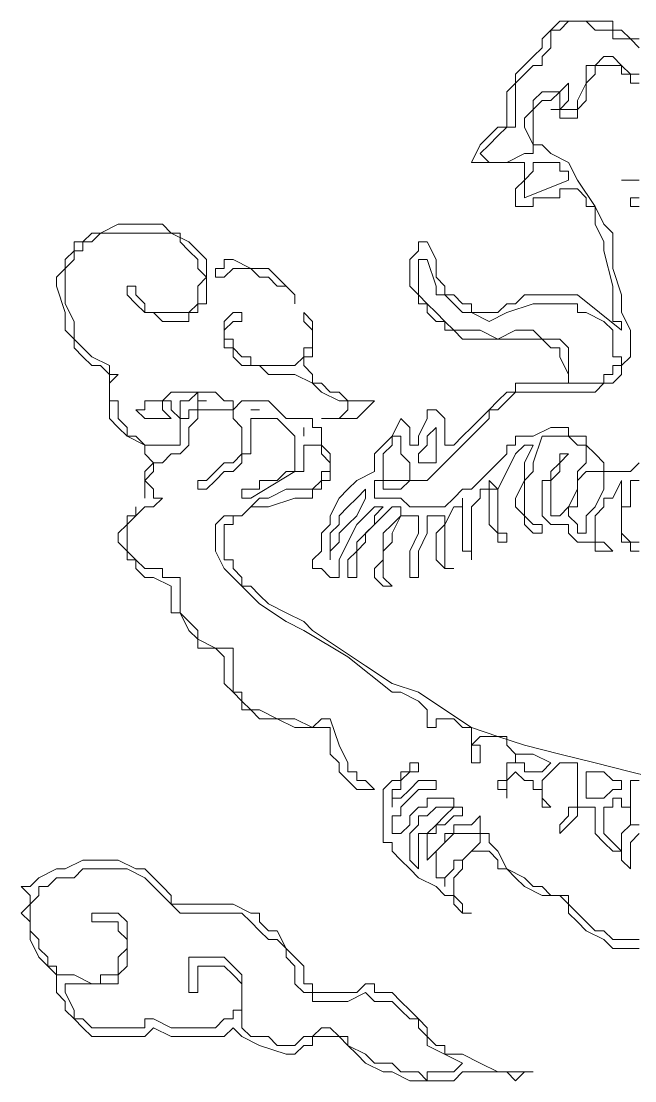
# Model space of a CAD drawing. Extents: x -66030 to 95157, y -13132 to 45879.
# Drawn here: x -16186.8 to -15915.3, y 14065.4 to 14534.1 of the extents above; entities that cross this region are included whole.
import ezdxf

# ---------------------------------------------------------------- set-up
doc = ezdxf.new("R2010")
doc.units = 0
doc.header["$LTSCALE"] = 100
doc.header["$MEASUREMENT"] = 0
doc.layers.get('0').update_dxf_attribs({"linetype": 'CONTINUOUS'})

msp = doc.modelspace()

# ---------------------------------------------------------------- linework, layer by layer
at = {"lineweight": 0}
for points in [[(-15913.37, 14299.72), (-15917.28, 14299.72), (-15917.28, 14303.63), (-15921.18, 14303.63), (-15921.18, 14303.63), (-15921.18, 14307.54), (-15921.18, 14307.54), (-15921.18, 14311.44), (-15921.18, 14319.25), (-15921.18, 14323.16), (-15921.18, 14327.07), (-15921.18, 14330.97), (-15925.09, 14323.16), (-15928.99, 14323.16), (-15928.99, 14319.25), (-15932.9, 14315.35), (-15932.9, 14311.44), (-15932.9, 14311.44), (-15932.9, 14307.54), (-15932.9, 14303.63), (-15928.99, 14303.63), (-15925.09, 14299.72), (-15925.09, 14299.72), (-15925.09, 14299.72), (-15928.99, 14299.72), (-15928.99, 14299.72), (-15932.9, 14299.72), (-15932.9, 14303.63), (-15936.81, 14303.63), (-15940.71, 14303.63), (-15940.71, 14303.63), (-15944.62, 14307.54), (-15944.62, 14307.54), (-15944.62, 14311.44), (-15948.52, 14311.44), (-15952.43, 14311.44), (-15956.33, 14315.35), (-15956.33, 14315.35), (-15956.33, 14315.35), (-15956.33, 14319.25), (-15956.33, 14323.16), (-15956.33, 14327.07), (-15956.33, 14330.97), (-15952.43, 14330.97), (-15952.43, 14334.88), (-15948.52, 14338.78), (-15948.52, 14342.69), (-15944.62, 14342.69), (-15944.62, 14342.69), (-15948.52, 14338.78), (-15948.52, 14334.88), (-15952.43, 14330.97), (-15952.43, 14327.07), (-15952.43, 14323.16), (-15952.43, 14319.25), (-15952.43, 14315.35), (-15952.43, 14315.35), (-15948.52, 14315.35), (-15948.52, 14315.35), (-15948.52, 14315.35), (-15944.62, 14319.25), (-15940.71, 14327.07), (-15940.71, 14334.88), (-15936.81, 14338.78), (-15936.81, 14338.78), (-15936.81, 14342.69), (-15936.81, 14346.6), (-15940.71, 14346.6), (-15940.71, 14346.6), (-15944.62, 14350.5), (-15944.62, 14350.5), (-15948.52, 14350.5), (-15948.52, 14350.5), (-15956.33, 14350.5), (-15960.24, 14338.78), (-15960.24, 14334.88), (-15964.15, 14330.97), (-15964.15, 14327.07), (-15964.15, 14319.25), (-15964.15, 14315.35), (-15960.24, 14311.44), (-15960.24, 14311.44), (-15960.24, 14311.44), (-15956.33, 14311.44), (-15956.33, 14307.54), (-15956.33, 14307.54), (-15960.24, 14307.54), (-15960.24, 14307.54), (-15964.15, 14311.44), (-15964.15, 14311.44), (-15964.15, 14315.35), (-15968.05, 14319.25), (-15968.05, 14323.16), (-15964.15, 14330.97), (-15964.15, 14334.88), (-15964.15, 14338.78), (-15960.24, 14346.6), (-15960.24, 14346.6), (-15964.15, 14346.6), (-15964.15, 14346.6), (-15968.05, 14342.69), (-15971.96, 14334.88), (-15975.86, 14327.07), (-15975.86, 14323.16), (-15975.86, 14319.25), (-15975.86, 14315.35), (-15975.86, 14307.54), (-15975.86, 14307.54), (-15971.96, 14307.54), (-15971.96, 14307.54), (-15971.96, 14303.63), (-15971.96, 14303.63), (-15971.96, 14303.63), (-15975.86, 14303.63), (-15975.86, 14307.54), (-15975.86, 14307.54), (-15979.77, 14311.44), (-15979.77, 14311.44), (-15979.77, 14315.35), (-15979.77, 14319.25), (-15979.77, 14327.07), (-15975.86, 14327.07), (-15979.77, 14330.97), (-15979.77, 14327.07), (-15983.68, 14327.07), (-15983.68, 14323.16), (-15987.58, 14319.25), (-15987.58, 14315.35), (-15987.58, 14311.44), (-15987.58, 14303.63), (-15987.58, 14303.63), (-15987.58, 14299.72), (-15987.58, 14299.72), (-15987.58, 14299.72), (-15987.58, 14295.82), (-15987.58, 14295.82), (-15987.58, 14299.72), (-15991.49, 14299.72), (-15991.49, 14299.72), (-15991.49, 14303.63), (-15991.49, 14307.54), (-15991.49, 14311.44), (-15991.49, 14315.35), (-15991.49, 14319.25), (-15991.49, 14319.25), (-15991.49, 14323.16), (-15991.49, 14323.16), (-15991.49, 14319.25), (-15995.39, 14319.25), (-15999.3, 14311.44), (-15999.3, 14311.44), (-15999.3, 14307.54), (-15999.3, 14303.63), (-15999.3, 14299.72), (-15999.3, 14295.82), (-15999.3, 14291.91), (-15995.39, 14291.91), (-15995.39, 14291.91), (-15995.39, 14291.91), (-15995.39, 14291.91), (-15995.39, 14291.91), (-15995.39, 14291.91), (-15999.3, 14291.91), (-15999.3, 14291.91), (-16003.21, 14295.82), (-16003.21, 14299.72), (-16003.21, 14307.54), (-15999.3, 14311.44), (-15999.3, 14315.35), (-15999.3, 14315.35), (-15999.3, 14315.35), (-16003.21, 14315.35), (-16003.21, 14315.35), (-16007.11, 14315.35), (-16007.11, 14307.54), (-16011.02, 14299.72), (-16011.02, 14295.82), (-16011.02, 14291.91), (-16011.02, 14291.91), (-16011.02, 14288.01), (-16014.92, 14288.01), (-16014.92, 14291.91), (-16014.92, 14291.91), (-16014.92, 14295.82), (-16014.92, 14299.72), (-16011.02, 14307.54), (-16011.02, 14311.44), (-16011.02, 14315.35), (-16011.02, 14315.35), (-16014.92, 14315.35), (-16014.92, 14315.35), (-16014.92, 14315.35), (-16018.83, 14315.35), (-16022.74, 14307.54), (-16022.74, 14303.63), (-16026.64, 14299.72), (-16026.64, 14295.82), (-16026.64, 14291.91), (-16026.64, 14288.01), (-16022.74, 14284.1), (-16026.64, 14284.1), (-16026.64, 14284.1), (-16026.64, 14284.1), (-16026.64, 14284.1), (-16026.64, 14284.1), (-16030.55, 14288.01), (-16030.55, 14291.91), (-16026.64, 14295.82), (-16026.64, 14299.72), (-16026.64, 14307.54), (-16022.74, 14311.44), (-16018.83, 14315.35), (-16018.83, 14319.25), (-16018.83, 14319.25), (-16022.74, 14319.25), (-16022.74, 14319.25), (-16026.64, 14315.35), (-16030.55, 14311.44), (-16034.45, 14307.54), (-16034.45, 14303.63), (-16038.36, 14299.72), (-16038.36, 14295.82), (-16038.36, 14291.91), (-16038.36, 14291.91), (-16038.36, 14288.01), (-16038.36, 14288.01), (-16038.36, 14288.01), (-16038.36, 14288.01), (-16038.36, 14288.01), (-16038.36, 14288.01), (-16042.27, 14288.01), (-16042.27, 14291.91), (-16042.27, 14291.91), (-16042.27, 14295.82), (-16038.36, 14299.72), (-16038.36, 14303.63), (-16030.55, 14311.44), (-16030.55, 14315.35), (-16026.64, 14319.25), (-16026.64, 14319.25), (-16026.64, 14319.25), (-16030.55, 14319.25), (-16030.55, 14319.25), (-16034.45, 14315.35), (-16038.36, 14311.44), (-16038.36, 14311.44), (-16042.27, 14303.63), (-16046.17, 14295.82), (-16046.17, 14291.91), (-16046.17, 14288.01), (-16050.08, 14288.01), (-16053.98, 14291.91), (-16053.98, 14291.91), (-16053.98, 14291.91), (-16057.89, 14291.91), (-16057.89, 14295.82), (-16053.98, 14299.72), (-16053.98, 14307.54), (-16050.08, 14311.44), (-16050.08, 14315.35), (-16046.17, 14323.16), (-16042.27, 14327.07), (-16038.36, 14330.97), (-16030.55, 14334.88), (-16030.55, 14338.78), (-16030.55, 14338.78), (-16030.55, 14342.69), (-16026.64, 14346.6), (-16022.74, 14350.5), (-16018.83, 14358.31), (-16018.83, 14358.31), (-16018.83, 14358.31), (-16014.92, 14354.41), (-16014.92, 14354.41), (-16014.92, 14354.41), (-16014.92, 14350.5), (-16014.92, 14346.6), (-16014.92, 14346.6), (-16011.02, 14346.6), (-16011.02, 14346.6), (-16011.02, 14350.5), (-16011.02, 14350.5), (-16007.11, 14358.31), (-16007.11, 14358.31), (-16007.11, 14362.22), (-16003.21, 14362.22), (-16003.21, 14362.22), (-16003.21, 14362.22), (-15999.3, 14358.31), (-15999.3, 14358.31), (-15999.3, 14354.41), (-15999.3, 14354.41), (-15999.3, 14350.5), (-15999.3, 14346.6), (-15995.39, 14346.6), (-15995.39, 14346.6), (-15991.49, 14350.5), (-15987.58, 14354.41), (-15979.77, 14362.22), (-15975.86, 14366.13), (-15971.96, 14370.03), (-15968.05, 14370.03), (-15968.05, 14373.94), (-15964.15, 14373.94), (-15956.33, 14373.94), (-15952.43, 14373.94), (-15948.52, 14373.94), (-15940.71, 14373.94), (-15936.81, 14373.94), (-15932.9, 14373.94), (-15928.99, 14373.94), (-15928.99, 14377.84), (-15925.09, 14377.84), (-15925.09, 14381.75), (-15921.18, 14381.75), (-15921.18, 14385.66), (-15921.18, 14385.66), (-15921.18, 14385.66), (-15925.09, 14385.66), (-15925.09, 14389.56), (-15925.09, 14389.56), (-15925.09, 14393.47), (-15925.09, 14397.37), (-15928.99, 14401.28), (-15936.81, 14405.18), (-15940.71, 14405.18), (-15940.71, 14409.09), (-15948.52, 14409.09), (-15952.43, 14409.09), (-15956.33, 14409.09), (-15960.24, 14409.09), (-15971.96, 14405.18), (-15979.77, 14401.28), (-15987.58, 14405.18), (-15991.49, 14405.18), (-15995.39, 14409.09), (-15995.39, 14409.09), (-15999.3, 14413), (-16003.21, 14413), (-16003.21, 14416.9), (-16007.11, 14428.62), (-16007.11, 14428.62), (-16011.02, 14428.62), (-16011.02, 14428.62), (-16011.02, 14424.71), (-16011.02, 14420.81), (-16011.02, 14416.9), (-16011.02, 14413), (-16007.11, 14409.09), (-16003.21, 14405.18), (-16003.21, 14405.18), (-15999.3, 14401.28), (-15995.39, 14397.37), (-15991.49, 14397.37), (-15987.58, 14397.37), (-15983.68, 14397.37), (-15975.86, 14393.47), (-15968.05, 14397.37), (-15960.24, 14397.37), (-15956.33, 14393.47), (-15952.43, 14393.47), (-15948.52, 14393.47), (-15948.52, 14393.47), (-15944.62, 14389.56), (-15944.62, 14389.56), (-15944.62, 14385.66), (-15944.62, 14381.75), (-15944.62, 14377.84), (-15944.62, 14373.94), (-15944.62, 14373.94), (-15944.62, 14377.84), (-15944.62, 14377.84), (-15948.52, 14385.66), (-15948.52, 14385.66), (-15948.52, 14389.56), (-15952.43, 14389.56), (-15956.33, 14393.47), (-15960.24, 14393.47), (-15964.15, 14393.47), (-15968.05, 14393.47), (-15975.86, 14393.47), (-15979.77, 14393.47), (-15983.68, 14393.47), (-15991.49, 14393.47), (-15991.49, 14393.47), (-15995.39, 14397.37), (-15999.3, 14397.37), (-15999.3, 14401.28), (-16003.21, 14401.28), (-16007.11, 14405.18), (-16007.11, 14409.09), (-16011.02, 14409.09), (-16011.02, 14413), (-16014.92, 14416.9), (-16014.92, 14420.81), (-16014.92, 14428.62), (-16011.02, 14432.53), (-16011.02, 14436.43), (-16007.11, 14436.43), (-16007.11, 14436.43), (-16007.11, 14436.43), (-16007.11, 14436.43), (-16003.21, 14428.62), (-16003.21, 14424.71), (-16003.21, 14420.81), (-15999.3, 14416.9), (-15999.3, 14413), (-15995.39, 14413), (-15995.39, 14413), (-15991.49, 14409.09), (-15987.58, 14409.09), (-15987.58, 14405.18), (-15983.68, 14405.18), (-15979.77, 14405.18), (-15979.77, 14405.18), (-15975.86, 14405.18), (-15971.96, 14409.09), (-15968.05, 14409.09), (-15968.05, 14409.09), (-15964.15, 14413), (-15960.24, 14413), (-15956.33, 14413), (-15948.52, 14413), (-15940.71, 14413), (-15921.18, 14397.37), (-15921.18, 14397.37), (-15921.18, 14397.37), (-15921.18, 14401.28), (-15921.18, 14401.28), (-15925.09, 14401.28), (-15925.09, 14405.18), (-15925.09, 14405.18), (-15925.09, 14413), (-15925.09, 14416.9), (-15928.99, 14432.53), (-15928.99, 14436.43), (-15932.9, 14444.24), (-15932.9, 14452.06), (-15936.81, 14452.06), (-15936.81, 14455.96), (-15940.71, 14459.87), (-15940.71, 14459.87), (-15944.62, 14459.87), (-15944.62, 14459.87), (-15948.52, 14459.87), (-15948.52, 14455.96), (-15952.43, 14455.96), (-15956.33, 14455.96), (-15960.24, 14455.96), (-15960.24, 14452.06), (-15964.15, 14452.06), (-15964.15, 14452.06), (-15968.05, 14452.06), (-15968.05, 14455.96), (-15968.05, 14459.87), (-15964.15, 14463.77), (-15964.15, 14467.68), (-15964.15, 14471.59), (-15968.05, 14471.59), (-15968.05, 14471.59), (-15971.96, 14471.59), (-15975.86, 14471.59), (-15979.77, 14471.59), (-15983.68, 14471.59), (-15983.68, 14471.59), (-15987.58, 14471.59), (-15987.58, 14471.59), (-15983.68, 14479.4), (-15979.77, 14483.3), (-15979.77, 14483.3), (-15975.86, 14487.21), (-15971.96, 14487.21), (-15971.96, 14491.12), (-15971.96, 14495.02), (-15971.96, 14502.83), (-15971.96, 14502.83), (-15968.05, 14506.74), (-15968.05, 14510.65), (-15968.05, 14510.65), (-15960.24, 14518.46), (-15956.33, 14522.36), (-15956.33, 14526.27), (-15952.43, 14530.18), (-15952.43, 14530.18), (-15948.52, 14534.08), (-15948.52, 14534.08), (-15944.62, 14534.08), (-15940.71, 14534.08), (-15940.71, 14534.08), (-15936.81, 14534.08), (-15932.9, 14534.08), (-15928.99, 14534.08), (-15925.09, 14534.08), (-15925.09, 14530.18), (-15921.18, 14530.18), (-15921.18, 14530.18), (-15917.28, 14526.27), (-15913.37, 14526.27)], [(-15913.37, 14522.36), (-15917.28, 14526.27), (-15917.28, 14526.27), (-15921.18, 14526.27), (-15925.09, 14526.27), (-15925.09, 14530.18), (-15932.9, 14530.18), (-15936.81, 14534.08), (-15940.71, 14534.08), (-15940.71, 14534.08), (-15944.62, 14534.08), (-15944.62, 14534.08), (-15948.52, 14530.18), (-15948.52, 14530.18), (-15952.43, 14530.18), (-15952.43, 14526.27), (-15952.43, 14522.36), (-15956.33, 14518.46), (-15956.33, 14518.46), (-15956.33, 14514.55), (-15960.24, 14514.55), (-15964.15, 14510.65), (-15968.05, 14506.74), (-15968.05, 14506.74), (-15968.05, 14506.74), (-15968.05, 14502.83), (-15968.05, 14498.93), (-15968.05, 14495.02), (-15968.05, 14495.02), (-15968.05, 14491.12), (-15968.05, 14491.12), (-15968.05, 14491.12), (-15968.05, 14487.21), (-15968.05, 14487.21), (-15971.96, 14487.21), (-15975.86, 14483.3), (-15979.77, 14479.4), (-15979.77, 14479.4), (-15983.68, 14475.49), (-15979.77, 14471.59), (-15971.96, 14471.59), (-15964.15, 14475.49), (-15964.15, 14475.49), (-15960.24, 14475.49), (-15960.24, 14479.4), (-15964.15, 14487.21), (-15964.15, 14487.21), (-15964.15, 14491.12), (-15964.15, 14491.12), (-15960.24, 14495.02), (-15960.24, 14498.93), (-15960.24, 14498.93), (-15956.33, 14502.83), (-15952.43, 14502.83), (-15952.43, 14502.83), (-15948.52, 14502.83), (-15944.62, 14506.74), (-15944.62, 14506.74), (-15944.62, 14502.83), (-15944.62, 14502.83), (-15944.62, 14502.83), (-15944.62, 14498.93), (-15944.62, 14498.93), (-15948.52, 14495.02), (-15948.52, 14495.02), (-15948.52, 14495.02), (-15948.52, 14495.02), (-15944.62, 14495.02), (-15944.62, 14495.02), (-15940.71, 14495.02), (-15940.71, 14498.93), (-15936.81, 14506.74), (-15936.81, 14510.65), (-15936.81, 14514.55), (-15932.9, 14514.55), (-15932.9, 14514.55), (-15932.9, 14514.55), (-15928.99, 14518.46), (-15925.09, 14518.46), (-15925.09, 14518.46), (-15921.18, 14514.55), (-15921.18, 14514.55), (-15917.28, 14510.65), (-15913.37, 14510.65)], [(-15913.37, 14506.74), (-15917.28, 14506.74), (-15917.28, 14510.65), (-15921.18, 14510.65), (-15921.18, 14514.55), (-15925.09, 14514.55), (-15925.09, 14514.55), (-15928.99, 14514.55), (-15928.99, 14514.55), (-15932.9, 14514.55), (-15932.9, 14510.65), (-15932.9, 14510.65), (-15936.81, 14506.74), (-15936.81, 14502.83), (-15936.81, 14502.83), (-15936.81, 14498.93), (-15940.71, 14495.02), (-15940.71, 14495.02), (-15940.71, 14491.12), (-15944.62, 14491.12), (-15944.62, 14491.12), (-15948.52, 14491.12), (-15948.52, 14491.12), (-15948.52, 14491.12), (-15948.52, 14495.02), (-15952.43, 14495.02), (-15948.52, 14495.02), (-15948.52, 14498.93), (-15948.52, 14498.93), (-15948.52, 14498.93), (-15948.52, 14502.83), (-15952.43, 14498.93), (-15952.43, 14498.93), (-15956.33, 14498.93), (-15956.33, 14498.93), (-15960.24, 14495.02), (-15960.24, 14491.12), (-15960.24, 14487.21), (-15960.24, 14483.3), (-15960.24, 14479.4), (-15956.33, 14479.4), (-15952.43, 14475.49), (-15952.43, 14475.49), (-15944.62, 14471.59), (-15940.71, 14463.77), (-15932.9, 14452.06), (-15928.99, 14444.24), (-15925.09, 14440.34), (-15925.09, 14436.43), (-15925.09, 14424.71), (-15921.18, 14413), (-15921.18, 14409.09), (-15921.18, 14405.18), (-15917.28, 14397.37), (-15917.28, 14393.47), (-15917.28, 14389.56), (-15917.28, 14385.66), (-15917.28, 14385.66), (-15921.18, 14381.75), (-15921.18, 14377.84), (-15925.09, 14373.94), (-15928.99, 14373.94), (-15932.9, 14370.03), (-15936.81, 14370.03), (-15940.71, 14370.03), (-15944.62, 14370.03), (-15948.52, 14370.03), (-15952.43, 14370.03), (-15956.33, 14370.03), (-15964.15, 14370.03), (-15968.05, 14370.03), (-15971.96, 14366.13), (-15975.86, 14362.22), (-15979.77, 14362.22), (-15979.77, 14358.31), (-15995.39, 14342.69), (-15995.39, 14342.69), (-15999.3, 14338.78), (-16003.21, 14334.88), (-16007.11, 14330.97), (-16011.02, 14330.97), (-16014.92, 14330.97), (-16018.83, 14327.07), (-16026.64, 14327.07), (-16026.64, 14327.07), (-16026.64, 14330.97), (-16030.55, 14330.97), (-16030.55, 14327.07), (-16030.55, 14327.07), (-16030.55, 14327.07), (-16030.55, 14323.16), (-16022.74, 14323.16), (-16018.83, 14323.16), (-16014.92, 14319.25), (-16011.02, 14319.25), (-16003.21, 14319.25), (-15999.3, 14319.25), (-15995.39, 14323.16), (-15995.39, 14323.16), (-15991.49, 14327.07), (-15987.58, 14327.07), (-15987.58, 14327.07), (-15983.68, 14330.97), (-15983.68, 14330.97), (-15979.77, 14334.88), (-15975.86, 14338.78), (-15971.96, 14342.69), (-15971.96, 14346.6), (-15968.05, 14346.6), (-15968.05, 14350.5), (-15964.15, 14350.5), (-15964.15, 14350.5), (-15960.24, 14350.5), (-15952.43, 14354.41), (-15948.52, 14354.41), (-15944.62, 14354.41), (-15944.62, 14350.5), (-15940.71, 14350.5), (-15936.81, 14350.5), (-15936.81, 14350.5), (-15936.81, 14346.6), (-15932.9, 14342.69), (-15928.99, 14338.78), (-15928.99, 14334.88), (-15925.09, 14334.88), (-15925.09, 14334.88), (-15925.09, 14334.88), (-15921.18, 14334.88), (-15921.18, 14334.88), (-15917.28, 14334.88), (-15917.28, 14334.88), (-15913.37, 14338.78)], [(-15913.37, 14463.77), (-15917.28, 14463.77), (-15917.28, 14463.77), (-15921.18, 14463.77), (-15921.18, 14463.77), (-15917.28, 14463.77), (-15917.28, 14463.77), (-15917.28, 14463.77), (-15913.37, 14463.77)], [(-15913.37, 14452.06), (-15917.28, 14452.06), (-15917.28, 14455.96), (-15913.37, 14455.96)], [(-16132.1, 14323.16), (-16132.1, 14323.16), (-16132.1, 14323.16), (-16132.1, 14327.07), (-16132.1, 14330.97), (-16132.1, 14334.88), (-16128.2, 14338.78), (-16128.2, 14338.78), (-16132.1, 14342.69), (-16132.1, 14346.6), (-16139.92, 14350.5), (-16139.92, 14350.5), (-16143.82, 14354.41), (-16147.73, 14358.31), (-16147.73, 14362.22), (-16147.73, 14377.84), (-16151.63, 14381.75), (-16155.54, 14381.75), (-16155.54, 14381.75), (-16159.45, 14385.66), (-16159.45, 14385.66), (-16163.35, 14389.56), (-16163.35, 14393.47), (-16167.26, 14397.37), (-16167.26, 14405.18), (-16171.16, 14416.9), (-16171.16, 14420.81), (-16167.26, 14424.71), (-16167.26, 14428.62), (-16163.35, 14432.53), (-16163.35, 14436.43), (-16159.45, 14436.43), (-16155.54, 14440.34), (-16151.63, 14440.34), (-16143.82, 14444.24), (-16139.92, 14444.24), (-16136.01, 14444.24), (-16128.2, 14444.24), (-16124.29, 14444.24), (-16120.39, 14440.34), (-16112.57, 14436.43), (-16112.57, 14436.43), (-16108.67, 14432.53), (-16108.67, 14432.53), (-16104.76, 14428.62), (-16104.76, 14424.71), (-16104.76, 14420.81), (-16104.76, 14420.81), (-16104.76, 14416.9), (-16104.76, 14413), (-16104.76, 14409.09), (-16108.67, 14409.09), (-16108.67, 14405.18), (-16112.57, 14405.18), (-16112.57, 14401.28), (-16112.57, 14401.28), (-16116.48, 14401.28), (-16120.39, 14401.28), (-16120.39, 14401.28), (-16124.29, 14401.28), (-16124.29, 14401.28), (-16128.2, 14405.18), (-16132.1, 14405.18), (-16136.01, 14409.09), (-16136.01, 14409.09), (-16139.92, 14413), (-16139.92, 14416.9), (-16136.01, 14416.9), (-16136.01, 14416.9), (-16136.01, 14416.9), (-16136.01, 14416.9), (-16136.01, 14416.9), (-16136.01, 14416.9), (-16136.01, 14413), (-16136.01, 14413), (-16132.1, 14409.09), (-16132.1, 14409.09), (-16132.1, 14405.18), (-16128.2, 14405.18), (-16124.29, 14405.18), (-16120.39, 14405.18), (-16116.48, 14405.18), (-16112.57, 14405.18), (-16112.57, 14405.18), (-16108.67, 14409.09), (-16108.67, 14409.09), (-16108.67, 14413), (-16108.67, 14416.9), (-16104.76, 14420.81), (-16108.67, 14424.71), (-16108.67, 14428.62), (-16108.67, 14428.62), (-16112.57, 14432.53), (-16116.48, 14436.43), (-16116.48, 14440.34), (-16124.29, 14440.34), (-16128.2, 14440.34), (-16136.01, 14440.34), (-16139.92, 14440.34), (-16147.73, 14440.34), (-16151.63, 14440.34), (-16155.54, 14436.43), (-16159.45, 14436.43), (-16159.45, 14432.53), (-16163.35, 14432.53), (-16163.35, 14428.62), (-16167.26, 14424.71), (-16167.26, 14420.81), (-16167.26, 14413), (-16167.26, 14409.09), (-16163.35, 14401.28), (-16163.35, 14393.47), (-16159.45, 14389.56), (-16155.54, 14385.66), (-16155.54, 14385.66), (-16147.73, 14381.75), (-16147.73, 14381.75), (-16147.73, 14377.84), (-16143.82, 14377.84), (-16147.73, 14373.94), (-16147.73, 14370.03), (-16147.73, 14366.13), (-16143.82, 14366.13), (-16143.82, 14362.22), (-16143.82, 14358.31), (-16139.92, 14354.41), (-16139.92, 14350.5), (-16136.01, 14350.5), (-16132.1, 14346.6), (-16128.2, 14346.6), (-16128.2, 14346.6), (-16128.2, 14346.6), (-16124.29, 14346.6), (-16124.29, 14346.6), (-16120.39, 14346.6), (-16120.39, 14346.6), (-16116.48, 14346.6), (-16116.48, 14346.6), (-16116.48, 14350.5), (-16116.48, 14350.5), (-16116.48, 14350.5), (-16116.48, 14354.41), (-16116.48, 14358.31), (-16112.57, 14358.31), (-16112.57, 14362.22), (-16108.67, 14362.22), (-16108.67, 14366.13), (-16104.76, 14366.13), (-16104.76, 14366.13), (-16108.67, 14366.13), (-16108.67, 14370.03), (-16112.57, 14366.13), (-16112.57, 14366.13), (-16116.48, 14366.13), (-16116.48, 14366.13), (-16116.48, 14362.22), (-16116.48, 14358.31), (-16116.48, 14358.31), (-16116.48, 14358.31), (-16116.48, 14358.31), (-16120.39, 14362.22), (-16120.39, 14366.13), (-16120.39, 14366.13), (-16124.29, 14366.13), (-16124.29, 14362.22), (-16124.29, 14362.22), (-16124.29, 14362.22), (-16120.39, 14358.31), (-16120.39, 14358.31), (-16120.39, 14358.31), (-16128.2, 14358.31), (-16132.1, 14358.31), (-16136.01, 14362.22), (-16132.1, 14362.22), (-16132.1, 14366.13), (-16132.1, 14366.13), (-16128.2, 14366.13), (-16124.29, 14366.13), (-16120.39, 14370.03), (-16116.48, 14370.03), (-16112.57, 14370.03), (-16108.67, 14370.03), (-16104.76, 14370.03), (-16100.86, 14370.03), (-16100.86, 14370.03), (-16096.95, 14366.13), (-16093.04, 14366.13), (-16093.04, 14362.22), (-16089.14, 14366.13), (-16085.23, 14366.13), (-16085.23, 14366.13), (-16081.33, 14366.13), (-16081.33, 14366.13), (-16077.42, 14366.13), (-16069.61, 14358.31), (-16065.7, 14358.31), (-16061.8, 14358.31), (-16061.8, 14358.31), (-16057.89, 14358.31), (-16057.89, 14354.41), (-16053.98, 14354.41), (-16053.98, 14350.5), (-16053.98, 14350.5), (-16053.98, 14346.6), (-16050.08, 14342.69), (-16050.08, 14342.69), (-16050.08, 14338.78), (-16050.08, 14334.88), (-16050.08, 14334.88), (-16050.08, 14330.97), (-16053.98, 14330.97), (-16053.98, 14327.07), (-16057.89, 14327.07), (-16057.89, 14323.16), (-16061.8, 14323.16), (-16065.7, 14323.16), (-16077.42, 14319.25), (-16085.23, 14319.25), (-16085.23, 14319.25), (-16089.14, 14315.35), (-16089.14, 14315.35), (-16093.04, 14315.35), (-16093.04, 14311.44), (-16096.95, 14311.44), (-16096.95, 14307.54), (-16096.95, 14307.54), (-16096.95, 14303.63), (-16096.95, 14299.72), (-16096.95, 14295.82), (-16093.04, 14295.82), (-16093.04, 14291.91), (-16089.14, 14288.01), (-16089.14, 14284.1), (-16085.23, 14284.1), (-16081.33, 14280.19), (-16077.42, 14276.29), (-16069.61, 14272.38), (-16061.8, 14268.48), (-16057.89, 14264.57), (-16034.45, 14248.95), (-16022.74, 14241.13), (-16011.02, 14237.23), (-15999.3, 14229.42), (-15987.58, 14221.6), (-15975.86, 14217.7), (-15964.15, 14213.79), (-15948.52, 14209.89), (-15932.9, 14205.98), (-15917.28, 14202.07), (-15901.65, 14198.17)], [(-15913.37, 14174.73), (-15917.28, 14170.83), (-15917.28, 14170.83), (-15917.28, 14170.83), (-15917.28, 14166.92), (-15917.28, 14163.01), (-15917.28, 14163.01), (-15917.28, 14159.11), (-15921.18, 14163.01), (-15921.18, 14163.01), (-15921.18, 14166.92), (-15921.18, 14166.92), (-15921.18, 14170.83), (-15921.18, 14174.73), (-15917.28, 14178.64), (-15917.28, 14182.54), (-15917.28, 14182.54), (-15917.28, 14186.45), (-15921.18, 14186.45), (-15921.18, 14190.36), (-15925.09, 14190.36), (-15925.09, 14190.36), (-15925.09, 14186.45), (-15928.99, 14186.45), (-15928.99, 14182.54), (-15928.99, 14182.54), (-15928.99, 14178.64), (-15928.99, 14178.64), (-15928.99, 14174.73), (-15928.99, 14174.73), (-15925.09, 14170.83), (-15921.18, 14166.92), (-15925.09, 14166.92), (-15925.09, 14166.92), (-15928.99, 14170.83), (-15928.99, 14170.83), (-15932.9, 14174.73), (-15932.9, 14178.64), (-15932.9, 14178.64), (-15932.9, 14182.54), (-15932.9, 14182.54), (-15932.9, 14186.45), (-15932.9, 14186.45), (-15936.81, 14186.45), (-15936.81, 14186.45), (-15940.71, 14186.45), (-15940.71, 14182.54), (-15940.71, 14182.54), (-15944.62, 14178.64), (-15948.52, 14174.73), (-15948.52, 14174.73), (-15948.52, 14174.73), (-15948.52, 14178.64), (-15948.52, 14178.64), (-15944.62, 14182.54), (-15944.62, 14186.45), (-15940.71, 14186.45), (-15940.71, 14190.36), (-15940.71, 14194.26), (-15940.71, 14194.26), (-15940.71, 14198.17), (-15940.71, 14202.07), (-15940.71, 14202.07), (-15940.71, 14202.07), (-15940.71, 14205.98), (-15944.62, 14205.98), (-15944.62, 14205.98), (-15948.52, 14205.98), (-15948.52, 14205.98), (-15952.43, 14202.07), (-15952.43, 14202.07), (-15956.33, 14198.17), (-15956.33, 14194.26), (-15956.33, 14194.26), (-15956.33, 14190.36), (-15952.43, 14186.45), (-15952.43, 14186.45), (-15952.43, 14186.45), (-15952.43, 14186.45), (-15952.43, 14186.45), (-15952.43, 14186.45), (-15956.33, 14186.45), (-15956.33, 14186.45), (-15956.33, 14190.36), (-15956.33, 14194.26), (-15960.24, 14194.26), (-15960.24, 14198.17), (-15960.24, 14198.17), (-15964.15, 14198.17), (-15968.05, 14202.07), (-15968.05, 14202.07), (-15968.05, 14202.07), (-15971.96, 14198.17), (-15971.96, 14198.17), (-15971.96, 14198.17), (-15971.96, 14190.36), (-15971.96, 14194.26), (-15975.86, 14194.26), (-15975.86, 14194.26), (-15975.86, 14198.17), (-15971.96, 14198.17), (-15971.96, 14202.07), (-15971.96, 14205.98), (-15968.05, 14205.98), (-15968.05, 14209.89), (-15968.05, 14209.89), (-15971.96, 14213.79), (-15971.96, 14213.79), (-15971.96, 14213.79), (-15971.96, 14217.7), (-15975.86, 14217.7), (-15979.77, 14217.7), (-15983.68, 14217.7), (-15983.68, 14217.7), (-15983.68, 14217.7), (-15983.68, 14217.7), (-15987.58, 14213.79), (-15983.68, 14213.79), (-15983.68, 14209.89), (-15983.68, 14205.98), (-15983.68, 14205.98), (-15987.58, 14205.98), (-15987.58, 14209.89), (-15987.58, 14209.89), (-15987.58, 14209.89), (-15987.58, 14221.6), (-15991.49, 14221.6), (-15995.39, 14225.51), (-15999.3, 14225.51), (-16003.21, 14225.51), (-16003.21, 14225.51), (-16003.21, 14225.51), (-16003.21, 14221.6), (-16003.21, 14221.6), (-16003.21, 14221.6), (-16003.21, 14221.6), (-16007.11, 14221.6), (-16007.11, 14221.6), (-16007.11, 14225.51), (-16007.11, 14225.51), (-16007.11, 14229.42), (-16007.11, 14229.42), (-16011.02, 14233.32), (-16011.02, 14233.32), (-16018.83, 14237.23), (-16022.74, 14237.23), (-16022.74, 14237.23), (-16042.27, 14252.85), (-16061.8, 14264.57), (-16069.61, 14268.48), (-16081.33, 14276.29), (-16089.14, 14284.1), (-16093.04, 14288.01), (-16096.95, 14291.91), (-16100.86, 14299.72), (-16100.86, 14303.63), (-16100.86, 14307.54), (-16100.86, 14307.54), (-16100.86, 14311.44), (-16096.95, 14315.35), (-16089.14, 14315.35), (-16085.23, 14319.25), (-16081.33, 14323.16), (-16077.42, 14323.16), (-16069.61, 14327.07), (-16065.7, 14327.07), (-16061.8, 14327.07), (-16057.89, 14327.07), (-16053.98, 14330.97), (-16053.98, 14334.88), (-16050.08, 14334.88), (-16050.08, 14338.78), (-16050.08, 14338.78), (-16053.98, 14342.69), (-16053.98, 14346.6), (-16053.98, 14346.6), (-16057.89, 14346.6), (-16061.8, 14346.6), (-16061.8, 14346.6), (-16061.8, 14346.6), (-16061.8, 14342.69), (-16061.8, 14342.69), (-16061.8, 14338.78), (-16061.8, 14334.88), (-16065.7, 14334.88), (-16065.7, 14334.88), (-16065.7, 14334.88), (-16085.23, 14323.16), (-16085.23, 14323.16), (-16089.14, 14323.16), (-16089.14, 14327.07), (-16085.23, 14327.07), (-16085.23, 14327.07), (-16081.33, 14327.07), (-16081.33, 14330.97), (-16073.51, 14330.97), (-16069.61, 14334.88), (-16069.61, 14334.88), (-16065.7, 14334.88), (-16065.7, 14338.78), (-16065.7, 14338.78), (-16065.7, 14342.69), (-16065.7, 14342.69), (-16065.7, 14350.5), (-16069.61, 14354.41), (-16069.61, 14354.41), (-16069.61, 14354.41), (-16073.51, 14358.31), (-16077.42, 14358.31), (-16081.33, 14358.31), (-16085.23, 14358.31), (-16085.23, 14354.41), (-16085.23, 14354.41), (-16085.23, 14350.5), (-16085.23, 14346.6), (-16085.23, 14346.6), (-16085.23, 14342.69), (-16089.14, 14342.69), (-16089.14, 14338.78), (-16093.04, 14334.88), (-16096.95, 14334.88), (-16100.86, 14330.97), (-16104.76, 14327.07), (-16104.76, 14327.07), (-16108.67, 14327.07), (-16108.67, 14327.07), (-16108.67, 14330.97), (-16108.67, 14330.97), (-16104.76, 14330.97), (-16100.86, 14334.88), (-16096.95, 14338.78), (-16093.04, 14338.78), (-16089.14, 14342.69), (-16089.14, 14346.6), (-16089.14, 14346.6), (-16089.14, 14350.5), (-16089.14, 14354.41), (-16093.04, 14358.31), (-16093.04, 14362.22), (-16096.95, 14362.22), (-16096.95, 14362.22), (-16100.86, 14362.22), (-16104.76, 14362.22), (-16104.76, 14362.22), (-16108.67, 14362.22), (-16108.67, 14358.31), (-16108.67, 14358.31), (-16112.57, 14354.41), (-16112.57, 14354.41), (-16112.57, 14350.5), (-16112.57, 14350.5), (-16112.57, 14346.6), (-16112.57, 14346.6), (-16116.48, 14342.69), (-16116.48, 14342.69), (-16120.39, 14342.69), (-16124.29, 14338.78), (-16128.2, 14338.78), (-16128.2, 14334.88), (-16128.2, 14334.88), (-16132.1, 14330.97), (-16132.1, 14330.97), (-16128.2, 14327.07), (-16128.2, 14323.16), (-16124.29, 14323.16), (-16124.29, 14323.16), (-16128.2, 14319.25), (-16128.2, 14319.25), (-16128.2, 14319.25), (-16132.1, 14319.25), (-16132.1, 14319.25), (-16132.1, 14319.25), (-16136.01, 14315.35), (-16136.01, 14315.35), (-16139.92, 14311.44), (-16139.92, 14303.63), (-16139.92, 14303.63), (-16139.92, 14299.72), (-16136.01, 14295.82), (-16136.01, 14295.82), (-16132.1, 14291.91), (-16128.2, 14291.91), (-16124.29, 14291.91), (-16124.29, 14288.01), (-16120.39, 14288.01), (-16120.39, 14288.01), (-16116.48, 14288.01), (-16116.48, 14288.01), (-16116.48, 14284.1), (-16116.48, 14280.19), (-16116.48, 14280.19), (-16116.48, 14280.19), (-16116.48, 14276.29), (-16116.48, 14272.38), (-16116.48, 14272.38), (-16112.57, 14268.48), (-16108.67, 14264.57), (-16108.67, 14260.66), (-16100.86, 14256.76), (-16100.86, 14256.76), (-16096.95, 14256.76), (-16093.04, 14256.76), (-16093.04, 14252.85), (-16093.04, 14248.95), (-16093.04, 14245.04), (-16093.04, 14245.04), (-16093.04, 14241.13), (-16093.04, 14237.23), (-16089.14, 14237.23), (-16089.14, 14233.32), (-16085.23, 14229.42), (-16081.33, 14229.42), (-16073.51, 14225.51), (-16069.61, 14225.51), (-16065.7, 14225.51), (-16057.89, 14221.6), (-16053.98, 14225.51), (-16050.08, 14225.51), (-16046.17, 14213.79), (-16042.27, 14205.98), (-16042.27, 14202.07), (-16038.36, 14202.07), (-16038.36, 14198.17), (-16034.45, 14198.17), (-16030.55, 14194.26), (-16030.55, 14194.26), (-16030.55, 14194.26), (-16030.55, 14194.26), (-16034.45, 14194.26), (-16034.45, 14194.26), (-16038.36, 14194.26), (-16042.27, 14198.17), (-16046.17, 14202.07), (-16046.17, 14205.98), (-16050.08, 14209.89), (-16050.08, 14213.79), (-16050.08, 14217.7), (-16050.08, 14221.6), (-16053.98, 14221.6), (-16053.98, 14221.6), (-16057.89, 14221.6), (-16061.8, 14221.6), (-16065.7, 14221.6), (-16073.51, 14225.51), (-16081.33, 14225.51), (-16085.23, 14229.42), (-16089.14, 14229.42), (-16089.14, 14233.32), (-16093.04, 14237.23), (-16096.95, 14241.13), (-16096.95, 14241.13), (-16096.95, 14245.04), (-16096.95, 14248.95), (-16096.95, 14248.95), (-16096.95, 14252.85), (-16096.95, 14252.85), (-16096.95, 14252.85), (-16100.86, 14256.76), (-16104.76, 14256.76), (-16108.67, 14256.76), (-16108.67, 14260.66), (-16112.57, 14264.57), (-16112.57, 14264.57), (-16116.48, 14272.38), (-16120.39, 14272.38), (-16120.39, 14272.38), (-16120.39, 14276.29), (-16120.39, 14284.1), (-16120.39, 14284.1), (-16120.39, 14284.1), (-16128.2, 14288.01), (-16132.1, 14288.01), (-16136.01, 14291.91), (-16136.01, 14295.82), (-16139.92, 14295.82), (-16139.92, 14299.72), (-16143.82, 14303.63), (-16143.82, 14307.54), (-16139.92, 14311.44), (-16139.92, 14311.44), (-16139.92, 14315.35), (-16139.92, 14315.35), (-16136.01, 14315.35), (-16136.01, 14319.25), (-16136.01, 14319.25)], [(-15913.37, 14330.97), (-15917.28, 14330.97), (-15917.28, 14330.97), (-15917.28, 14330.97), (-15917.28, 14327.07), (-15917.28, 14327.07), (-15917.28, 14323.16), (-15917.28, 14319.25), (-15921.18, 14319.25), (-15921.18, 14315.35), (-15921.18, 14311.44), (-15921.18, 14307.54), (-15921.18, 14307.54), (-15917.28, 14303.63), (-15917.28, 14303.63), (-15913.37, 14303.63)], [(-15913.37, 14123.96), (-15921.18, 14123.96), (-15925.09, 14123.96), (-15928.99, 14127.86), (-15936.81, 14131.77), (-15940.71, 14135.67), (-15944.62, 14139.58), (-15944.62, 14143.49), (-15944.62, 14143.49), (-15948.52, 14147.39), (-15948.52, 14147.39), (-15956.33, 14147.39), (-15956.33, 14147.39), (-15956.33, 14147.39), (-15964.15, 14151.3), (-15968.05, 14155.2), (-15971.96, 14159.11), (-15975.86, 14159.11), (-15975.86, 14163.01), (-15979.77, 14166.92), (-15979.77, 14166.92), (-15983.68, 14166.92), (-15987.58, 14166.92), (-15991.49, 14163.01), (-15991.49, 14159.11), (-15995.39, 14155.2), (-15995.39, 14155.2), (-15995.39, 14151.3), (-15995.39, 14147.39), (-15991.49, 14143.49), (-15991.49, 14143.49), (-15991.49, 14139.58), (-15987.58, 14139.58), (-15991.49, 14139.58), (-15991.49, 14139.58), (-15991.49, 14139.58), (-15991.49, 14139.58), (-15995.39, 14143.49), (-15995.39, 14147.39), (-15999.3, 14147.39), (-16003.21, 14151.3), (-16011.02, 14155.2), (-16014.92, 14159.11), (-16018.83, 14163.01), (-16022.74, 14166.92), (-16022.74, 14170.83), (-16026.64, 14170.83), (-16026.64, 14174.73), (-16026.64, 14178.64), (-16026.64, 14182.54), (-16026.64, 14182.54), (-16026.64, 14186.45), (-16026.64, 14194.26), (-16026.64, 14194.26), (-16022.74, 14198.17), (-16018.83, 14198.17), (-16018.83, 14202.07), (-16014.92, 14202.07), (-16014.92, 14205.98), (-16011.02, 14205.98), (-16011.02, 14202.07), (-16014.92, 14202.07), (-16018.83, 14198.17), (-16018.83, 14194.26), (-16022.74, 14194.26), (-16022.74, 14190.36), (-16022.74, 14190.36), (-16022.74, 14186.45), (-16022.74, 14190.36), (-16018.83, 14190.36), (-16014.92, 14194.26), (-16011.02, 14198.17), (-16007.11, 14198.17), (-16003.21, 14198.17), (-16003.21, 14194.26), (-16007.11, 14194.26), (-16007.11, 14194.26), (-16007.11, 14194.26), (-16011.02, 14194.26), (-16011.02, 14194.26), (-16014.92, 14190.36), (-16014.92, 14190.36), (-16018.83, 14186.45), (-16018.83, 14182.54), (-16022.74, 14182.54), (-16022.74, 14178.64), (-16022.74, 14178.64), (-16022.74, 14174.73), (-16022.74, 14174.73), (-16018.83, 14174.73), (-16018.83, 14174.73), (-16014.92, 14178.64), (-16014.92, 14182.54), (-16011.02, 14186.45), (-16007.11, 14186.45), (-16007.11, 14190.36), (-16003.21, 14190.36), (-15999.3, 14190.36), (-15999.3, 14190.36), (-15995.39, 14190.36), (-15995.39, 14186.45), (-15995.39, 14186.45), (-15995.39, 14186.45), (-15995.39, 14186.45), (-15995.39, 14186.45), (-15995.39, 14186.45), (-15991.49, 14186.45), (-15991.49, 14186.45), (-15991.49, 14182.54), (-15991.49, 14182.54), (-15995.39, 14182.54), (-15999.3, 14178.64), (-16003.21, 14178.64), (-16003.21, 14174.73), (-16007.11, 14174.73), (-16007.11, 14170.83), (-16007.11, 14170.83), (-16007.11, 14166.92), (-16007.11, 14163.01), (-16007.11, 14163.01), (-16007.11, 14163.01), (-16003.21, 14166.92), (-15999.3, 14170.83), (-15999.3, 14174.73), (-15995.39, 14174.73), (-15995.39, 14178.64), (-15991.49, 14178.64), (-15991.49, 14178.64), (-15987.58, 14178.64), (-15987.58, 14178.64), (-15983.68, 14182.54), (-15983.68, 14182.54), (-15983.68, 14178.64), (-15983.68, 14174.73), (-15979.77, 14174.73), (-15979.77, 14170.83), (-15975.86, 14166.92), (-15975.86, 14166.92), (-15971.96, 14159.11), (-15964.15, 14155.2), (-15960.24, 14151.3), (-15956.33, 14151.3), (-15952.43, 14147.39), (-15948.52, 14147.39), (-15944.62, 14147.39), (-15944.62, 14143.49), (-15940.71, 14139.58), (-15936.81, 14135.67), (-15932.9, 14131.77), (-15928.99, 14131.77), (-15925.09, 14127.86), (-15921.18, 14127.86), (-15913.37, 14127.86)], [(-15913.37, 14198.17), (-15917.28, 14198.17), (-15917.28, 14194.26), (-15917.28, 14194.26), (-15917.28, 14194.26), (-15917.28, 14190.36), (-15917.28, 14190.36), (-15917.28, 14186.45), (-15917.28, 14182.54), (-15917.28, 14178.64), (-15913.37, 14178.64)]]:
    msp.add_lwpolyline(points, dxfattribs=at)
for points in [[(-15944.62, 14463.77), (-15944.62, 14463.77), (-15964.15, 14455.96), (-15964.15, 14459.87), (-15964.15, 14463.77), (-15960.24, 14467.68), (-15960.24, 14471.59), (-15960.24, 14471.59), (-15956.33, 14471.59), (-15952.43, 14471.59), (-15948.52, 14471.59), (-15948.52, 14471.59), (-15948.52, 14467.68), (-15944.62, 14467.68), (-15944.62, 14463.77)], [(-16065.7, 14409.09), (-16065.7, 14413), (-16069.61, 14416.9), (-16073.51, 14416.9), (-16077.42, 14420.81), (-16081.33, 14420.81), (-16085.23, 14424.71), (-16089.14, 14424.71), (-16093.04, 14424.71), (-16096.95, 14420.81), (-16096.95, 14420.81), (-16100.86, 14420.81), (-16100.86, 14424.71), (-16100.86, 14424.71), (-16100.86, 14424.71), (-16096.95, 14424.71), (-16096.95, 14428.62), (-16093.04, 14428.62), (-16085.23, 14424.71), (-16081.33, 14424.71), (-16077.42, 14424.71), (-16073.51, 14420.81), (-16069.61, 14416.9), (-16065.7, 14413), (-16065.7, 14409.09), (-16065.7, 14409.09)], [(-16057.89, 14389.56), (-16057.89, 14385.66), (-16061.8, 14385.66), (-16061.8, 14381.75), (-16061.8, 14381.75), (-16061.8, 14381.75), (-16057.89, 14377.84), (-16057.89, 14373.94), (-16053.98, 14373.94), (-16050.08, 14370.03), (-16046.17, 14370.03), (-16042.27, 14366.13), (-16038.36, 14366.13), (-16034.45, 14366.13), (-16030.55, 14366.13), (-16030.55, 14366.13), (-16034.45, 14362.22), (-16038.36, 14358.31), (-16042.27, 14358.31), (-16046.17, 14358.31), (-16046.17, 14358.31), (-16050.08, 14358.31), (-16053.98, 14358.31), (-16050.08, 14358.31), (-16046.17, 14358.31), (-16042.27, 14362.22), (-16042.27, 14362.22), (-16042.27, 14362.22), (-16042.27, 14366.13), (-16046.17, 14366.13), (-16046.17, 14366.13), (-16053.98, 14370.03), (-16057.89, 14373.94), (-16065.7, 14377.84), (-16069.61, 14377.84), (-16069.61, 14377.84), (-16073.51, 14377.84), (-16077.42, 14377.84), (-16081.33, 14381.75), (-16085.23, 14381.75), (-16089.14, 14381.75), (-16093.04, 14385.66), (-16093.04, 14385.66), (-16093.04, 14389.56), (-16096.95, 14389.56), (-16096.95, 14393.47), (-16096.95, 14393.47), (-16096.95, 14397.37), (-16096.95, 14397.37), (-16096.95, 14401.28), (-16096.95, 14401.28), (-16096.95, 14401.28), (-16093.04, 14405.18), (-16093.04, 14405.18), (-16089.14, 14405.18), (-16089.14, 14401.28), (-16089.14, 14401.28), (-16093.04, 14401.28), (-16093.04, 14401.28), (-16093.04, 14401.28), (-16096.95, 14397.37), (-16096.95, 14397.37), (-16096.95, 14393.47), (-16093.04, 14393.47), (-16093.04, 14389.56), (-16089.14, 14385.66), (-16085.23, 14385.66), (-16085.23, 14381.75), (-16077.42, 14381.75), (-16073.51, 14381.75), (-16069.61, 14381.75), (-16065.7, 14381.75), (-16061.8, 14385.66), (-16061.8, 14385.66), (-16061.8, 14385.66), (-16061.8, 14389.56), (-16057.89, 14389.56), (-16057.89, 14393.47), (-16057.89, 14397.37), (-16061.8, 14401.28), (-16061.8, 14405.18), (-16061.8, 14405.18), (-16061.8, 14405.18), (-16057.89, 14401.28), (-16057.89, 14397.37), (-16057.89, 14393.47), (-16057.89, 14389.56)], [(-16081.33, 14362.22), (-16081.33, 14362.22), (-16085.23, 14362.22), (-16085.23, 14362.22), (-16085.23, 14362.22), (-16085.23, 14362.22), (-16085.23, 14362.22), (-16085.23, 14362.22), (-16081.33, 14362.22), (-16081.33, 14362.22)], [(-16061.8, 14354.41), (-16061.8, 14354.41), (-16061.8, 14350.5), (-16061.8, 14350.5), (-16061.8, 14350.5), (-16061.8, 14354.41), (-16061.8, 14354.41), (-16061.8, 14354.41), (-16061.8, 14354.41)], [(-16003.21, 14354.41), (-16003.21, 14350.5), (-16003.21, 14342.69), (-16003.21, 14342.69), (-16003.21, 14338.78), (-16003.21, 14338.78), (-16003.21, 14338.78), (-16007.11, 14338.78), (-16007.11, 14338.78), (-16011.02, 14338.78), (-16011.02, 14338.78), (-16011.02, 14338.78), (-16011.02, 14342.69), (-16007.11, 14346.6), (-16007.11, 14350.5), (-16003.21, 14354.41), (-16003.21, 14354.41)], [(-16018.83, 14342.69), (-16014.92, 14338.78), (-16014.92, 14334.88), (-16014.92, 14330.97), (-16018.83, 14330.97), (-16022.74, 14330.97), (-16022.74, 14330.97), (-16026.64, 14330.97), (-16026.64, 14334.88), (-16026.64, 14334.88), (-16026.64, 14338.78), (-16026.64, 14342.69), (-16022.74, 14346.6), (-16022.74, 14346.6), (-16022.74, 14350.5), (-16018.83, 14350.5), (-16018.83, 14342.69)], [(-15928.99, 14330.97), (-15928.99, 14327.07), (-15932.9, 14319.25), (-15936.81, 14315.35), (-15936.81, 14307.54), (-15936.81, 14307.54), (-15936.81, 14307.54), (-15940.71, 14307.54), (-15940.71, 14307.54), (-15940.71, 14311.44), (-15944.62, 14315.35), (-15944.62, 14319.25), (-15940.71, 14319.25), (-15940.71, 14323.16), (-15940.71, 14327.07), (-15940.71, 14330.97), (-15936.81, 14334.88), (-15936.81, 14334.88), (-15932.9, 14334.88), (-15932.9, 14334.88), (-15932.9, 14334.88), (-15928.99, 14334.88), (-15928.99, 14330.97), (-15928.99, 14330.97), (-15928.99, 14330.97)], [(-16034.45, 14323.16), (-16038.36, 14315.35), (-16042.27, 14311.44), (-16046.17, 14307.54), (-16046.17, 14303.63), (-16050.08, 14299.72), (-16050.08, 14295.82), (-16050.08, 14295.82), (-16050.08, 14299.72), (-16050.08, 14303.63), (-16050.08, 14307.54), (-16046.17, 14311.44), (-16046.17, 14315.35), (-16042.27, 14319.25), (-16038.36, 14323.16), (-16034.45, 14327.07), (-16034.45, 14327.07), (-16034.45, 14327.07), (-16034.45, 14323.16), (-16034.45, 14323.16)], [(-15952.43, 14205.98), (-15952.43, 14205.98), (-15952.43, 14205.98), (-15956.33, 14202.07), (-15956.33, 14202.07), (-15956.33, 14202.07), (-15960.24, 14202.07), (-15964.15, 14202.07), (-15964.15, 14202.07), (-15964.15, 14202.07), (-15964.15, 14205.98), (-15968.05, 14205.98), (-15968.05, 14205.98), (-15968.05, 14209.89), (-15968.05, 14209.89), (-15968.05, 14209.89), (-15964.15, 14209.89), (-15964.15, 14209.89), (-15960.24, 14209.89), (-15952.43, 14205.98)], [(-15921.18, 14198.17), (-15921.18, 14194.26), (-15921.18, 14194.26), (-15925.09, 14194.26), (-15928.99, 14190.36), (-15932.9, 14190.36), (-15932.9, 14190.36), (-15936.81, 14190.36), (-15936.81, 14190.36), (-15936.81, 14194.26), (-15936.81, 14198.17), (-15936.81, 14198.17), (-15936.81, 14202.07), (-15936.81, 14202.07), (-15928.99, 14202.07), (-15925.09, 14198.17), (-15921.18, 14198.17), (-15921.18, 14198.17)], [(-15995.39, 14186.45), (-15999.3, 14182.54), (-16003.21, 14178.64), (-16007.11, 14174.73), (-16011.02, 14174.73), (-16011.02, 14170.83), (-16011.02, 14159.11), (-16014.92, 14163.01), (-16014.92, 14163.01), (-16014.92, 14163.01), (-16014.92, 14166.92), (-16014.92, 14166.92), (-16014.92, 14166.92), (-16014.92, 14170.83), (-16014.92, 14174.73), (-16011.02, 14178.64), (-16011.02, 14182.54), (-16011.02, 14182.54), (-16007.11, 14182.54), (-16003.21, 14186.45), (-15999.3, 14186.45), (-15995.39, 14186.45)], [(-15983.68, 14170.83), (-15983.68, 14170.83), (-15987.58, 14166.92), (-15991.49, 14163.01), (-15995.39, 14163.01), (-15995.39, 14159.11), (-15999.3, 14155.2), (-15999.3, 14151.3), (-15999.3, 14151.3), (-15999.3, 14155.2), (-15999.3, 14155.2), (-16003.21, 14155.2), (-16003.21, 14159.11), (-16003.21, 14163.01), (-16003.21, 14163.01), (-16003.21, 14166.92), (-15999.3, 14170.83), (-15999.3, 14170.83), (-15995.39, 14174.73), (-15991.49, 14174.73), (-15987.58, 14174.73), (-15987.58, 14174.73), (-15983.68, 14174.73), (-15983.68, 14174.73), (-15983.68, 14174.73), (-15983.68, 14170.83)], [(-16116.48, 14143.49), (-16116.48, 14143.49), (-16112.57, 14143.49), (-16108.67, 14143.49), (-16104.76, 14143.49), (-16100.86, 14143.49), (-16096.95, 14143.49), (-16093.04, 14143.49), (-16093.04, 14143.49), (-16085.23, 14139.58), (-16081.33, 14139.58), (-16081.33, 14135.67), (-16077.42, 14131.77), (-16073.51, 14131.77), (-16069.61, 14123.96), (-16065.7, 14120.05), (-16061.8, 14116.14), (-16061.8, 14108.33), (-16057.89, 14108.33), (-16057.89, 14104.43), (-16053.98, 14104.43), (-16050.08, 14104.43), (-16046.17, 14104.43), (-16042.27, 14104.43), (-16038.36, 14104.43), (-16034.45, 14108.33), (-16030.55, 14108.33), (-16030.55, 14104.43), (-16026.64, 14104.43), (-16022.74, 14104.43), (-16022.74, 14104.43), (-16018.83, 14100.52), (-16018.83, 14100.52), (-16014.92, 14096.61), (-16011.02, 14092.71), (-16007.11, 14088.8), (-16007.11, 14084.9), (-16003.21, 14080.99), (-15999.3, 14080.99), (-15999.3, 14077.08), (-15995.39, 14077.08), (-15991.49, 14077.08), (-15983.68, 14073.18), (-15975.86, 14069.27), (-15971.96, 14069.27), (-15968.05, 14069.27), (-15964.15, 14069.27), (-15960.24, 14069.27), (-15960.24, 14069.27), (-15964.15, 14069.27), (-15964.15, 14069.27), (-15968.05, 14065.37), (-15971.96, 14069.27), (-15979.77, 14069.27), (-15983.68, 14069.27), (-15987.58, 14069.27), (-15991.49, 14069.27), (-15991.49, 14069.27), (-15995.39, 14065.37), (-15999.3, 14065.37), (-16003.21, 14065.37), (-16011.02, 14065.37), (-16014.92, 14065.37), (-16022.74, 14069.27), (-16026.64, 14069.27), (-16034.45, 14073.18), (-16038.36, 14077.08), (-16042.27, 14080.99), (-16046.17, 14084.9), (-16050.08, 14084.9), (-16053.98, 14084.9), (-16057.89, 14084.9), (-16057.89, 14080.99), (-16061.8, 14080.99), (-16061.8, 14080.99), (-16065.7, 14077.08), (-16069.61, 14077.08), (-16081.33, 14080.99), (-16089.14, 14084.9), (-16089.14, 14084.9), (-16093.04, 14088.8), (-16096.95, 14084.9), (-16100.86, 14084.9), (-16108.67, 14084.9), (-16112.57, 14084.9), (-16120.39, 14084.9), (-16128.2, 14088.8), (-16132.1, 14084.9), (-16136.01, 14084.9), (-16139.92, 14084.9), (-16143.82, 14084.9), (-16147.73, 14084.9), (-16151.63, 14084.9), (-16155.54, 14084.9), (-16159.45, 14088.8), (-16159.45, 14088.8), (-16163.35, 14092.71), (-16163.35, 14092.71), (-16167.26, 14096.61), (-16167.26, 14100.52), (-16171.16, 14104.43), (-16171.16, 14108.33), (-16171.16, 14112.24), (-16175.07, 14116.14), (-16175.07, 14116.14), (-16178.98, 14120.05), (-16182.88, 14127.86), (-16182.88, 14131.77), (-16182.88, 14131.77), (-16182.88, 14135.67), (-16186.79, 14139.58), (-16182.88, 14143.49), (-16182.88, 14147.39), (-16186.79, 14151.3), (-16182.88, 14151.3), (-16182.88, 14151.3), (-16182.88, 14151.3), (-16182.88, 14151.3), (-16178.98, 14155.2), (-16178.98, 14155.2), (-16178.98, 14155.2), (-16171.16, 14159.11), (-16167.26, 14159.11), (-16159.45, 14163.01), (-16155.54, 14163.01), (-16147.73, 14163.01), (-16143.82, 14163.01), (-16136.01, 14159.11), (-16132.1, 14159.11), (-16124.29, 14151.3), (-16120.39, 14147.39), (-16120.39, 14143.49), (-16116.48, 14143.49)], [(-16116.48, 14139.58), (-16108.67, 14139.58), (-16104.76, 14139.58), (-16100.86, 14139.58), (-16093.04, 14139.58), (-16089.14, 14139.58), (-16085.23, 14135.67), (-16081.33, 14131.77), (-16077.42, 14127.86), (-16073.51, 14127.86), (-16073.51, 14127.86), (-16069.61, 14123.96), (-16069.61, 14120.05), (-16065.7, 14116.14), (-16065.7, 14112.24), (-16065.7, 14108.33), (-16061.8, 14104.43), (-16061.8, 14104.43), (-16057.89, 14104.43), (-16057.89, 14100.52), (-16053.98, 14100.52), (-16046.17, 14100.52), (-16042.27, 14100.52), (-16034.45, 14104.43), (-16030.55, 14100.52), (-16022.74, 14100.52), (-16022.74, 14100.52), (-16018.83, 14096.61), (-16018.83, 14096.61), (-16014.92, 14092.71), (-16011.02, 14092.71), (-16011.02, 14088.8), (-16007.11, 14084.9), (-16007.11, 14080.99), (-15991.49, 14073.18), (-15995.39, 14069.27), (-15999.3, 14069.27), (-16003.21, 14069.27), (-16007.11, 14069.27), (-16007.11, 14065.37), (-16011.02, 14069.27), (-16018.83, 14069.27), (-16022.74, 14073.18), (-16030.55, 14073.18), (-16034.45, 14077.08), (-16042.27, 14080.99), (-16042.27, 14084.9), (-16046.17, 14084.9), (-16050.08, 14088.8), (-16053.98, 14088.8), (-16057.89, 14084.9), (-16061.8, 14084.9), (-16065.7, 14080.99), (-16073.51, 14080.99), (-16077.42, 14084.9), (-16081.33, 14084.9), (-16085.23, 14084.9), (-16089.14, 14088.8), (-16089.14, 14088.8), (-16089.14, 14088.8), (-16089.14, 14092.71), (-16089.14, 14096.61), (-16089.14, 14100.52), (-16089.14, 14104.43), (-16089.14, 14108.33), (-16089.14, 14108.33), (-16089.14, 14112.24), (-16093.04, 14116.14), (-16093.04, 14116.14), (-16096.95, 14120.05), (-16100.86, 14120.05), (-16100.86, 14120.05), (-16104.76, 14120.05), (-16108.67, 14120.05), (-16108.67, 14120.05), (-16112.57, 14120.05), (-16112.57, 14120.05), (-16112.57, 14116.14), (-16112.57, 14112.24), (-16112.57, 14112.24), (-16112.57, 14108.33), (-16112.57, 14108.33), (-16112.57, 14104.43), (-16108.67, 14104.43), (-16108.67, 14108.33), (-16108.67, 14108.33), (-16108.67, 14112.24), (-16108.67, 14112.24), (-16108.67, 14116.14), (-16108.67, 14116.14), (-16108.67, 14116.14), (-16104.76, 14116.14), (-16100.86, 14116.14), (-16100.86, 14116.14), (-16096.95, 14116.14), (-16093.04, 14112.24), (-16093.04, 14112.24), (-16089.14, 14108.33), (-16089.14, 14104.43), (-16089.14, 14100.52), (-16089.14, 14100.52), (-16089.14, 14096.61), (-16093.04, 14096.61), (-16093.04, 14092.71), (-16093.04, 14092.71), (-16096.95, 14092.71), (-16100.86, 14088.8), (-16104.76, 14088.8), (-16108.67, 14088.8), (-16112.57, 14088.8), (-16116.48, 14088.8), (-16120.39, 14088.8), (-16128.2, 14092.71), (-16128.2, 14092.71), (-16132.1, 14092.71), (-16132.1, 14092.71), (-16132.1, 14088.8), (-16132.1, 14088.8), (-16132.1, 14088.8), (-16136.01, 14088.8), (-16143.82, 14088.8), (-16147.73, 14088.8), (-16151.63, 14088.8), (-16155.54, 14088.8), (-16159.45, 14092.71), (-16159.45, 14092.71), (-16163.35, 14092.71), (-16163.35, 14096.61), (-16163.35, 14096.61), (-16167.26, 14104.43), (-16167.26, 14104.43), (-16167.26, 14108.33), (-16163.35, 14108.33), (-16155.54, 14108.33), (-16151.63, 14108.33), (-16147.73, 14108.33), (-16147.73, 14108.33), (-16143.82, 14108.33), (-16143.82, 14112.24), (-16139.92, 14116.14), (-16139.92, 14120.05), (-16139.92, 14123.96), (-16139.92, 14127.86), (-16139.92, 14127.86), (-16139.92, 14131.77), (-16139.92, 14135.67), (-16143.82, 14139.58), (-16147.73, 14139.58), (-16151.63, 14139.58), (-16151.63, 14139.58), (-16155.54, 14139.58), (-16155.54, 14139.58), (-16155.54, 14139.58), (-16155.54, 14135.67), (-16151.63, 14135.67), (-16147.73, 14135.67), (-16143.82, 14135.67), (-16143.82, 14135.67), (-16143.82, 14131.77), (-16143.82, 14131.77), (-16139.92, 14127.86), (-16139.92, 14127.86), (-16139.92, 14123.96), (-16143.82, 14120.05), (-16143.82, 14112.24), (-16147.73, 14112.24), (-16151.63, 14112.24), (-16151.63, 14108.33), (-16155.54, 14108.33), (-16163.35, 14112.24), (-16167.26, 14112.24), (-16171.16, 14112.24), (-16171.16, 14116.14), (-16175.07, 14116.14), (-16175.07, 14120.05), (-16178.98, 14123.96), (-16178.98, 14127.86), (-16182.88, 14131.77), (-16182.88, 14143.49), (-16182.88, 14143.49), (-16178.98, 14147.39), (-16178.98, 14147.39), (-16178.98, 14151.3), (-16175.07, 14151.3), (-16175.07, 14151.3), (-16171.16, 14155.2), (-16163.35, 14155.2), (-16159.45, 14159.11), (-16155.54, 14159.11), (-16151.63, 14159.11), (-16143.82, 14159.11), (-16139.92, 14159.11), (-16132.1, 14155.2), (-16128.2, 14151.3), (-16124.29, 14147.39), (-16120.39, 14143.49), (-16116.48, 14139.58)]]:
    msp.add_lwpolyline(points, close=True, dxfattribs=at)

doc.saveas('drawing.dxf')
